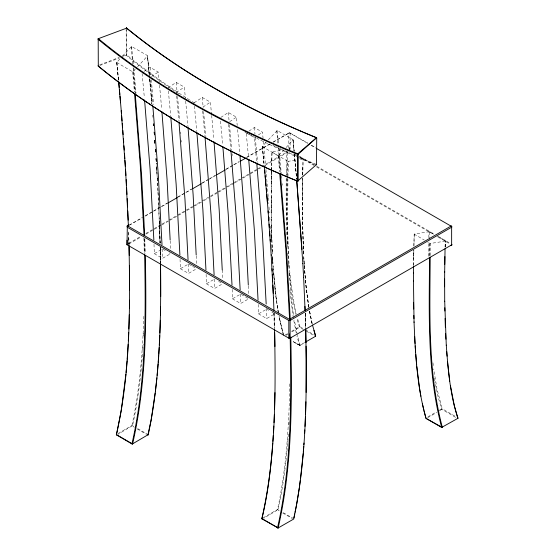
<?xml version="1.0" encoding="UTF-8"?>
<svg xmlns="http://www.w3.org/2000/svg" width="556" height="556" viewBox="0 0 556 556"><rect width="100%" height="100%" fill="white"/><g stroke="black" fill="none" stroke-linecap="round" stroke-linejoin="round"><path stroke-width="0.42" stroke-dasharray="2.78 2.08" d="M271.245 197.588L271.356 220.218M265.837 142.496L262.293 146.464L263.975 165.382M271.293 190.027L271.279 213.483M286.173 178.678L286.166 207.548L286.875 236.46M271.279 191.472L271.599 169.754M286.194 177.065L286.694 151.128M286.84 178.003C286.806 223.54 286.555 269.674 296.424 314.369M286.875 174.869L287.348 151.218M428.467 256.226L428.718 241.888M271.356 184.099L271.571 171.352M302.742 178.497C302.353 221.594 302.255 265.003 308.969 307.697M302.791 175.077L303.145 158.78L299.462 156.611M413.601 265.42L413.859 250.471M429.121 255.412L429.385 241.241M302.652 175.147L302.832 166.216M428.815 237.662L428.968 231.616L433.882 234.215M445.099 247.066L445.356 240.859L437.433 236.265M271.453 171.352L271.14 212.837L272.134 251.514M271.467 170.49L271.933 151.969L283.477 150.037M271.585 170.553L271.835 159.572M287.237 178.782L286.875 215.193L287.376 246.822M413.462 265.295L413.747 249.95M413.706 258.255L413.866 250.276M445.266 247.031L445.273 240.79L445.05 248.685M271.613 168.906L271.648 167.21M287.897 178.309L287.626 228.551L289.057 270.223M289.815 383.883L289.169 406.846M302.652 174.459L303.02 158.662M287.306 175.585L287.688 161.177L272.051 152.156M287.932 176.613L288.335 161.316L296.494 159.975M413.963 246.28L414.06 241.825M429.573 256.107L429.913 243.299L427.786 242.069M430.24 255.551L430.566 243.431L445.245 241.137M429.42 239.664L429.44 231.678M413.838 245.745L414.171 234.069L428.968 231.741M271.828 160.163L272.051 151.913M414.06 242.284L414.234 234.041M143.858 316.274C142.558 352.907 139.792 389.666 131.897 425.528L134.357 427.321M289.134 407.708C287.695 441.867 284.825 476.117 277.451 509.56L279.904 511.353M143.663 335.991L143.886 331.675M289.12 421.747L288.828 426.758M142.816 349.988L143.177 344.345M142.503 354.061C140.717 378.101 137.707 402.085 132.536 425.646L118.053 434.271M288.369 434.027C286.569 459.423 283.56 484.79 278.09 509.678L263.607 518.31M295.653 343.177L300.052 345.332L297.439 335.324M126.761 29.586L126.761 54.877L122.89 56.67M118.4 80.113L116.739 62.467L120.291 58.463M122.57 55.982L131.598 46.475L147.403 55.544L149.251 75.303M262.293 146.499L278.195 155.819L283.838 150.037M303.152 158.814L299.753 159.44M286.118 147.555L293.068 139.695L277.263 130.528L268.124 140.015M294.193 152.796L293.095 139.792M292.97 140.105L294.159 150.961M116.739 62.501L132.571 71.766L135.344 69.201M137.54 66.817L147.416 56.073M144.046 71.39L150.134 67.359L158.279 72.065L159.384 83.622M151.51 76.54L158.279 72.065M168.065 87.772L176.189 82.399L184.328 87.104L185.44 98.662M176.21 92.477L184.328 87.104M194.12 102.811L202.238 97.446L210.383 102.144L211.572 114.529M202.94 107.065L210.383 102.144M220.85 117.406L228.294 112.486L236.432 117.184L237.224 125.441M229.67 121.66L236.432 117.184M248.928 131.105L254.342 127.526L262.488 132.224L263.044 138.006M258.429 134.913L262.488 132.224M128.971 225.187L142.433 217.417M145.422 215.686L152.9 211.37M153.651 210.939L160.378 207.054M161.129 206.624L167.856 202.738M177.579 197.123L185.058 192.807M185.808 192.376L191.785 188.922M202.259 182.875L208.243 179.421M209.737 178.559L215.721 175.105M226.188 169.059L232.915 165.174M233.666 164.743L238.899 161.72M246.377 157.404L269.556 144.018M273.295 141.863L289.461 132.682L307.871 143.156M129.437 225.229L142.246 217.834M145.137 216.166L167.669 203.155M178.038 197.171L191.598 189.339M201.967 183.355L208.048 179.845M208.702 179.47L215.526 175.529M225.903 169.538L239.358 161.768M246.836 157.452L270.021 144.067M273.01 142.336L289.461 132.842A0.924 0.535 -60 0 1 290.114 133.218L290.114 149.237M128.77 243.285L140.654 236.425M145.853 233.43L161.448 224.422M162.185 223.992L167.384 220.996M168.864 220.141L176.996 215.443M177.739 215.019L192.522 206.478M193.266 206.054L201.397 201.355M202.134 200.931L217.021 192.334M217.771 191.903L225.25 187.587M225.993 187.157L232.728 183.271M233.471 182.841L240.95 178.518M241.7 178.087L256.657 169.455M257.4 169.024L261.139 166.863M261.89 166.432L288.064 151.322M128.79 244.028L140.8 237.092M146.054 234.062L153.567 229.725M154.318 229.294L161.073 225.388M161.824 224.958L169.33 220.621M170.08 220.19L194.107 206.318M194.857 205.887L203.121 201.112M203.871 200.681L208.375 198.082M210.592 196.803L217.987 192.529M218.723 192.105L226.855 187.407M227.599 186.983L234.25 183.139M234.993 182.715L242.381 178.448M243.125 178.017L249.039 174.605M250.534 173.743L258.019 169.42M258.769 168.989L261.014 167.69M264.76 165.528L287.966 152.129M154.012 244.265L154.318 253.668L162.456 248.97M154.318 253.668L162.456 258.373L170.602 253.668L169.239 252.89M180.061 259.305L180.366 268.715L188.512 264.01L191.903 265.97M180.366 268.715L188.512 273.413L195.969 269.104M206.116 274.344L206.422 283.755L214.56 279.056M206.422 283.755L214.56 288.453L222.706 283.755M232.165 289.384L232.471 298.794L240.616 294.096M232.471 298.794L240.616 303.493L248.754 298.794M258.22 304.424L258.526 313.834L266.665 309.136L268.701 310.311M258.526 313.834L266.665 318.539L274.81 313.834L270.737 311.485M285.096 335.06L287.688 333.558M291.587 331.306L299.698 326.65L304.577 329.333M286.069 335.247L288.015 334.121M291.914 331.869L299.969 327.06L297.258 317.525M118.261 433.402L131.897 425.528L134.489 426.772M304.625 342.586L299.482 345.387L296.939 336.005M299.983 345.422L303.882 343.17M427.974 416.798L435.765 412.302M439.664 410.05L442.249 408.813L455.274 416.333M427.647 417.737L436.745 412.489M439.344 410.988L442.263 408.882L436.96 388.866L433.722 368.948M263.162 517.81L277.451 509.56L280.043 510.804M299.941 345.304L291.622 340.793M99.732 64.843L119.144 57.414M122.251 56.219L126.761 54.801M99.83 65.504L119.401 58.012M299.865 345.457L291.935 340.884M288.307 161.316L287.779 161.226M430.539 243.438L430.052 243.354M131.515 46.475L133.461 64.155M277.11 130.507L278.632 144.178M132.641 71.787L134.392 91.712M278.229 155.826L279.571 171.741M311.61 145.318L315.349 147.472M307.412 143.205L289.461 132.842A0.924 0.535 60 0 0 288.814 133.218L288.814 150.891M311.054 145.304L315.634 147.952M299.767 156.465L313.876 164.611M316.844 166.32L434.438 234.215M438.177 236.376L450.145 243.278M294.715 154.297L298.475 156.465M299.225 156.903L315.738 166.439M316.489 166.869L433.395 234.361M437.829 236.925L450.395 244.181M246.906 133.287L254.363 137.596L256.698 162.338M414.15 234.132L424.235 240.011M305.23 329.708L315.648 335.72M303.618 329.632L299.475 327.13L296.807 318.31M306.224 331.133L314.036 335.643M455.614 417.382L441.707 409.244L438.058 396.775L435.042 382.097M163.137 249.359L165.174 250.541M192.578 266.359L195.295 267.929M218.633 281.405L222.025 283.358M241.29 294.485L248.073 298.405M137.749 428.655L148.167 434.667M283.296 512.688L293.721 518.699M137.2 428.961L146.555 434.368M282.747 513L292.102 518.4M294.041 150.794L293.026 139.639M149.244 74.789L147.514 55.663M262.425 146.749L263.94 162.72M126.386 55.336L126.136 28.863M116.788 62.633L118.539 80.286M283.108 333.357L279.07 316.176M283.595 335.511L279.022 316.454M283.456 335.331L278.952 316.503M296.195 332.849L293.457 318.783M295.75 314.335L291.789 293.686L289.113 271.293M297.245 334.483L294.353 320.068M312.055 323.39L309.483 311.054M312.159 323.488L309.56 310.894M312.034 323.738L309.282 310.331M278.403 313.118L275.776 295.041L273.712 274.462M277.152 305.084L278.202 311.464M278.341 313.355L275.644 295.264L273.121 268.221M434.389 378.143L434.903 381.312M308.782 307.162L305.807 284.547L303.701 257.101M308.712 307.12L306.154 288.251L304.354 267.943M293.318 317.935L290.468 296.133M293.436 314.487L290.92 294.228L289.106 271.008M276.471 300.761L273.114 266.227M432.964 362.797L433.332 365.883M276.686 130.709L277.993 144.24M278.709 155.736L280.293 172.541M289.864 289.933L290.162 293.019M263.356 141.307L265.782 167.815M262.425 146.332L264.239 165.66M254.342 127.526L254.982 134.135M255.294 137.436L257.567 162.282M246.301 133.718L248.56 157.64M228.294 112.486L229.162 121.569M228.474 124.203L230.872 149.779M220.489 121.152L222.727 145.081M202.238 97.446L203.19 107.357M202.579 110.811L204.893 135.567M194.433 106.113L196.824 131.696M176.189 82.399L177.142 92.31M176.523 95.771L178.837 120.527M168.385 91.066L170.699 115.822M150.134 67.359L151.01 76.443M150.391 79.904L152.712 104.66M142.093 73.559L144.351 97.474M131.133 46.676L132.814 64.225M294.485 154.366L296.695 178.983M294.346 154.005L296.689 179.741M147.542 55.795L149.578 77.145M133.148 71.592L135.136 92.789M116.864 62.189L118.539 79.994M294.277 153.644L296.591 179.115M279.015 148.188L281.405 174.751M278.306 147.639L280.46 171.415M237.62 129.576L239.879 154.436M229.482 124.871L231.741 149.731M211.648 115.356L213.831 139.389M203.579 111.485L205.901 137.186M185.669 101.143L187.991 126.844M177.531 96.445L179.776 121.312M159.544 85.276L161.726 109.31M151.322 79.751L153.581 104.611M149.564 78.653L151.795 103.84M133.836 68.173L136.06 93.137M133.12 67.575L135.372 92.755M149.689 79.605L150.426 87.646M149.731 78.841L151.906 103.506M281.475 175.557L281.753 178.782M265.935 169.476L268.214 196.956M232.095 153.894L232.234 155.555M151.135 95.708L151.83 103.777M282.156 183.633L282.288 185.252M288.453 263.669L288.807 267.916M180.7 132.126L180.839 133.794M181.381 140.459L181.52 142.127M152.768 115.099L152.914 117.323M268.277 197.79L268.736 203.642M154.123 132.286L154.311 134.754L154.116 132.21M153.456 124.078L153.588 125.767M153.477 123.745L153.609 125.434M268.993 206.985L269.424 212.844M154.735 140.487L154.992 143.934M155.374 149.112L155.694 153.421M156.076 158.592L156.396 162.901M153.414 123.369L153.609 125.955M154.054 131.758L154.311 135.435M154.693 140.376L155.013 144.914M155.332 148.994L155.659 153.532M156.041 158.481L156.424 163.652M154.679 140.154L154.992 144.393L154.679 140.161M155.367 149.203L155.68 153.713M156.048 158.55L156.424 163.874M269.736 217.035L270.091 222.073M270.383 226.271L270.723 231.317M273.031 265.351L273.344 270.042M155.388 149.599L155.701 154.603M156 158.703L156.389 164.5M304.257 266.38L303.722 257.741M287.716 253.063L287.918 256.198M271.057 236.369L271.384 241.422M156.431 165.625L157.049 175.578M271.745 247.33L272.051 252.403M156.59 167.822L157.049 175.3M157.105 176.134L157.306 179.456M272.593 257.664L272.92 263.19M272.926 263.704L272.35 252.904M156.667 167.182L157.07 174.035M157.32 178.309L157.876 187.726M157.925 188.581L160.086 242.93M272.44 259.172L272.669 263.412M157.202 178.066L158.078 193.391M272.461 257.428L272.829 264.183M157.994 192.209L158.773 207.374M287.042 240.435L287.306 245.981M273.163 272.753L273.323 276.158M272.308 252.48L271.446 225.632M271.995 244.939L272.273 251.312M273.83 287.243L273.976 290.663M158.71 206.408L159.829 234.069M248.323 285.902L248.615 294.492M222.24 270.001L222.567 279.453M196.219 255.816L196.511 264.413M170.171 240.776L170.463 249.373M159.329 220.669L160.093 243.041M305.195 313.084L305.383 318.101M144.81 238.892L145.276 253.578M274.073 313.181L274.553 328.513L274.066 313.508M266.331 308.274L266.665 318.539M240.31 294.082L240.616 303.493M214.255 279.042L214.56 288.453M188.206 264.003L188.512 273.413M162.15 248.963L162.456 258.373M144.15 238.503L144.616 253.473M305.647 327.157L305.188 313.146L305.64 328.012M305.237 313.049L305.682 328.269M271.821 240.296L271.342 219.147M160.1 243.389L159.426 220.357L160.052 243.041M129.02 245.036L128.589 231.213L128.985 244.452M305.272 313.285L305.675 327.901M160.204 247.253L160.663 263.669M160.17 247.142L160.649 264.427M160.608 262.912L160.204 247.364L160.517 262.362M128.568 238.385L128.721 244.452M273.913 313.396L274.268 327.936M143.921 237.968L144.233 252.959M160.225 247.629L160.538 263.002M144.609 239.455L144.901 253.974M315.495 164.743A790.278 456.261 0 0 1 299.364 157.974M298.607 157.647A790.278 456.261 0 0 1 256.837 138.298M256.128 137.944A790.278 456.261 0 0 1 244.216 131.904M178.768 93.755A790.278 456.261 0 0 1 126.288 55.371M316.538 164.465A789.819 455.996 0 0 1 299.656 157.39M295.875 155.749A789.819 455.996 0 0 1 275.866 146.728M275.137 146.388A789.819 455.996 0 0 1 272.954 145.366M194.572 103.048A789.819 455.996 0 0 1 190.298 100.386M189.589 99.941A789.819 455.996 0 0 1 126.671 54.842M288.814 133.218A0.924 0.535 0 0 1 290.114 133.218M302.388 197.422L302.582 225.632L303.576 254.572L302.45 216.944L302.596 178.386L302.388 197.422M153.609 125.712L153.484 124.064L153.602 125.725M154.304 135.073L154.047 131.689L154.304 135.066M289.474 150.328L289.461 146.596L289.461 150.328"/><path stroke-width="0.83" d="M413.476 280.53L414.046 322.417M444.605 286.764L444.675 271.509M444.619 279.049L444.71 301.526M160.705 296.605L160.552 263.975M413.476 280.947L413.518 272.829M450.416 385.551L454.287 405.512L457.873 418.098M316.288 148.327L451.639 226.473A0.917 0.528 0 0 1 451.639 227.223L451.639 244.897L290.114 338.152L290.114 319.728L127.289 225.722L127.046 226.584A1.731 1.411 60 0 0 127.289 227.223L127.039 244.689A1.07 0.716 -50.9 0 1 127.102 244.508M413.511 273.594L413.588 266.22M306.113 392.439L306.245 359.586L305.689 328.818M444.668 272.28L445.057 248.761M129.409 307.982L129.527 300.205M444.758 264.441L444.883 256.573M274.949 392.585L274.518 409.306M160.413 315.224L160.587 306.849M290.19 338.347C291.4 401.634 291.678 465.789 277.513 527.832L277.819 528.151L293.728 519.026C305.856 462.307 306.731 403.941 306.071 346.166M129.27 314.752L128.846 329.006M429.538 257.706C429.218 314.314 427.036 372.214 441.672 427.425L457.894 418.327L457.894 417.91M430.198 257.275C429.802 314.015 427.752 371.978 442.312 427.321L441.672 427.425L425.986 418.362L424.061 410.912M160.281 320.263L159.85 332.974M305.911 401.766L305.508 414.435M159.746 335.546L159.294 345.012M305.404 417.007L304.98 426.459M128.707 332.384L128.318 340.842M273.983 422.678L274.351 414.303M128.144 344.24L127.171 359.183M159.155 347.604L158.759 354.172M304.618 433.367L304.799 429.913M273.448 432.776L273.816 426.042M316.67 164.437L297.578 181.152L297.613 153.949L316.586 137.582M158.655 355.784L158.196 362.269M127.06 360.83L126.059 372.471M272.732 443.062C270.911 468.52 267.881 493.971 261.876 518.811L278.146 527.964C292.407 465.462 292.074 400.813 290.809 337.061M272.85 441.346L273.267 435.348M158.071 363.895L157.105 375.39M303.312 452L303.75 446.301M303.875 444.675L304 443.049M98.294 65.858L98.197 38.614M303.173 453.64L300.49 478.779M125.906 374.139L121.34 410.05L116.461 434.931M297.801 153.685L298.183 154.207L298.183 180.915L297.801 181.145M451.903 244.939L451.875 245.036A0.924 0.535 0 0 1 450.749 245.411L451.639 244.897M156.882 377.872L155.381 391.327M155.159 393.036L151.135 420.121L147.854 435.119L148.181 434.931C160.142 379.081 161.136 321.618 160.559 264.725M299.399 487.334L300.275 480.488M296.682 504.153L299.288 488.189M293.881 517.893L294.708 513.855M295.034 512.236L296.522 504.966M262.189 519.123L261.862 518.56C276.061 456.601 275.769 392.522 274.56 329.319M316.489 164.819L316.725 138.069L316.343 137.547M457.713 418.397L457.894 418.327C450.158 394.711 448.053 369.74 446.28 345.095M298.183 180.915L297.536 180.985M168.322 202.78L177.392 197.547M192.995 188.533L201.321 183.73M216.923 174.716L225.25 169.914M240.109 161.337L245.439 158.258M450.985 226.097L289.461 319.352A0.924 0.535 60 0 1 290.114 320.478L451.639 227.223A0.924 0.535 60 0 0 450.985 226.097A0.924 0.535 -60 0 1 451.639 226.473M288.87 320.444L289.766 319.929M289.461 338.528L127.289 244.897M305.272 342.211L315.662 336.206L313.973 330.452M442.173 427.418L426.042 418.397C417.097 387.066 415.332 354.276 414.046 321.889M145.352 256.17C146.471 318.88 146.659 382.458 132.592 443.931L131.96 443.799C146.131 381.757 145.846 317.601 144.636 254.314M98.176 38.739L126.761 28.099L126.386 27.876M116.308 434.528L132.46 443.938L148.167 434.667M261.862 518.56L278.146 527.964M289.419 338.66L289.461 333.982L289.467 338.653L288.814 338.152L288.814 320.478L127.289 227.223M297.536 154.283L298.183 154.207L316.67 137.735M132.265 444.119L116.329 434.771C130.5 372.728 130.215 308.573 129.006 245.286M127.018 244.876L127.018 240.199M312.472 324.968L315.662 336.206L315.342 336.394L315.648 335.72M422.358 403.677L423.874 410.106M419.606 388.658L420.885 396.247M419.481 387.824L416.847 366.654M449.721 381.159L447.504 361.525M416.68 364.924L415.77 354.248M280.37 173.382L286.576 250.513L290.232 319.207M279.717 173.347L285.853 249.422L289.579 319.22M264.308 166.724L264.934 173.236M135.212 93.637L141.537 174.153L144.692 235.445M134.538 93.311L140.3 165.382L144.032 235.188M118.852 83.393L119.241 87.639M118.609 81.086L120.534 102.721M264.677 170.72L267.422 202.836M256.775 163.165L262.425 233.881L266.171 304.007M248.706 159.294L254.28 229.176L258.06 300.164M230.942 150.606L236.369 218.842L240.15 289.822M222.873 146.735L228.231 214.136L232.012 285.117M205.039 137.221L211.037 214.699L214.102 274.775M196.9 132.523L202.898 210.001L205.956 270.077M179.06 123.008L184.988 199.66L188.046 259.735M170.768 116.656L176.127 184.057L179.908 255.037M152.858 106.314L158.217 173.715L161.998 244.696M144.574 99.955L150.071 169.017L153.852 239.997M265.156 175.766L265.525 179.984M265.678 181.673L266.046 185.892M119.394 89.342L119.846 94.444M119.992 96.146L120.367 100.407M296.828 181.353L302.853 263.488M239.949 155.263L245.224 224.694L248.296 285.04M214.039 141.884L219.175 209.654L222.24 270.001M188.06 127.678L193.12 194.607L196.185 254.961M161.935 111.805L167.071 179.567L170.136 239.921M296.744 180.818L301.971 249.401M120.513 102.109L121.451 113.202M266.261 188.428L266.616 192.661M266.755 194.35L267.179 199.423M121.215 110.755L125.635 171.178L128.401 226.16M267.248 200.271L268.256 212.997M121.66 115.773L122.07 120.902M122.278 123.467L122.612 127.748M446.732 351.684L447.08 356.215M268.068 210.898L271.189 255.211M122.806 130.326L123.133 134.615M268.513 216.395L268.833 220.649M269.09 224.054L269.34 227.46M123.46 138.903L123.71 142.343M123.953 145.783L124.259 150.085M415.596 351.997L415.186 345.895M269.639 231.727L269.938 235.994M270.174 239.407L270.299 241.109M124.502 153.532L124.85 158.71M124.961 160.434L125.35 166.397M415.04 343.511L414.651 336.345M125.559 169.684L125.913 175.439M446.273 345.359L444.71 301.15M271.182 254.808L273.448 297.808M302.825 263.405L303.611 277.465M126.163 179.553L126.483 185.336M126.622 187.81L126.99 194.412M272.009 268.687L272.141 271.14M272.315 274.421L272.711 281.795M445.634 333.308L445.933 339.223M303.632 277.423L305.098 310.679M127.192 198.561L127.595 206.846M272.871 285.075L273.26 293.304M273.448 297.418L273.948 310.192M127.79 211.002L128.172 220.155M445.377 327.366L445.078 318.407M304.952 306.398L305.105 310.575M128.346 224.318L128.408 226.042M413.852 315.412L413.949 318.651M305.703 329.11L306.015 342.725M444.814 307.746L444.883 311.033M129.068 246.767L129.263 255.454M274.671 332.78L274.942 346.506M413.588 302.332L413.699 309.046M129.437 265.344L129.597 289.891M127.289 225.722L127.289 226.473A0.924 0.535 60 0 1 127.936 226.097M297.46 154.339A810.252 467.798 0 0 1 97.946 39.156M297.46 181.047A810.252 467.798 0 0 1 97.946 65.858M297.724 181.2A809.779 467.52 0 0 1 284.199 175.62M283.407 175.286A809.779 467.52 0 0 1 183.028 125.044M182.333 124.634A809.779 467.52 0 0 1 164.701 113.862M164.034 113.445A809.779 467.52 0 0 1 153.498 106.655M152.844 106.224A809.779 467.52 0 0 1 98.954 66.602M316.538 137.763A789.819 455.996 0 0 1 303.451 132.314M302.686 131.987A789.819 455.996 0 0 1 270.056 117.295M269.34 116.948A789.819 455.996 0 0 1 126.671 28.141M297.724 153.748A809.779 467.52 0 0 1 98.329 38.628M316.274 137.603A790.278 456.267 0 0 1 126.288 27.918M289.989 338.319A1.265 1.112 -41.7 0 1 289.829 338.465M451.778 244.306A1.202 0.89 46.5 0 1 451.903 244.633"/></g></svg>
